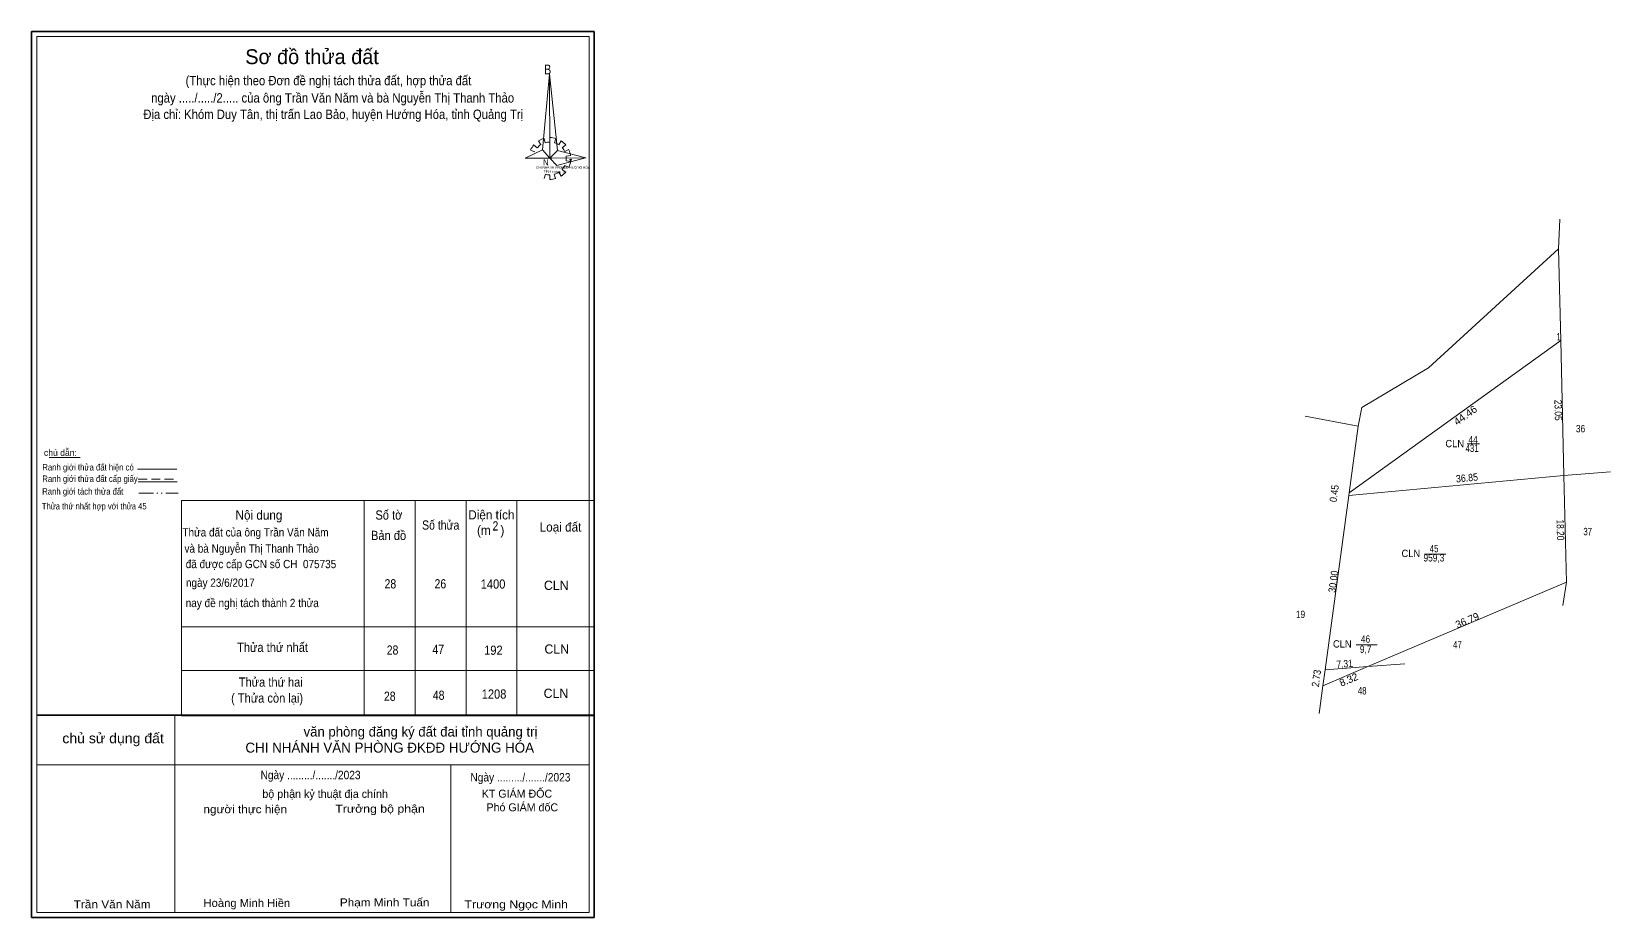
# Model space of a CAD drawing. Header units: metres. Extents: x 535129 to 535701, y 1837095 to 1837246.
# Drawn here: x 535128.7 to 535397.8, y 1837095.4 to 1837246.4 of the extents above; entities that cross this region are included whole.
import ezdxf
from ezdxf.enums import TextEntityAlignment as Align

# ---------------------------------------------------------------- set-up
doc = ezdxf.new("R2010")
doc.units = ezdxf.units.M
doc.header["$LTSCALE"] = 0.5
doc.header["$PDMODE"] = 32
doc.header["$PDSIZE"] = 0.25
doc.linetypes.add('DASH_DOUBLE_DOT', pattern=[9.2, 5, -1.2, 0.3, -1.2, 0.3, -1.2])
doc.linetypes.add('MEDIUM_DASHED', pattern=[4.5, 3, -1.5])
for name, color, linetype, lineweight in [('1', 7, 'Continuous', 13), ('10', 7, 'Continuous', 13), ('17', 7, 'Continuous', 13), ('36', 7, 'Continuous', 13), ('5', 7, 'Continuous', 35), ('6', 7, 'Continuous', 13), ('63', 7, 'Continuous', 13)]:
    doc.layers.add(name, color=color, linetype=linetype, lineweight=lineweight)

msp = doc.modelspace()

# ---------------------------------------------------------------- linework, layer by layer
at = {"layer": '1'}
for p, q in [((535216.03, 1837228.23), (535216.21, 1837227.48)), ((535217, 1837227.6), (535217.03, 1837228.38)), ((535218.03, 1837228.23), (535217.84, 1837227.45)), ((535214.45, 1837225.95), (535213.75, 1837226.24)), ((535214.26, 1837227.12), (535214.84, 1837226.61)), ((535215.49, 1837227.16), (535215.08, 1837227.79)), ((535218.54, 1837227.16), (535218.96, 1837227.79)), ((535219.72, 1837227.12), (535219.14, 1837226.63)), ((535219.56, 1837225.98), (535220.26, 1837226.32)), ((535216.63, 1837224.84), (535217.38, 1837224.84)), ((535219.09, 1837222.95), (535219.72, 1837222.48)), ((535220.28, 1837223.31), (535219.51, 1837223.6)), ((535220.58, 1837225.3), (535219.79, 1837225.18)), ((535219.79, 1837224.4), (535220.58, 1837224.28)), ((535216.26, 1837222.12), (535216.03, 1837221.37)), ((535217, 1837221.25), (535217, 1837222)), ((535217.77, 1837222.12), (535218, 1837221.39)), ((535218.96, 1837221.81), (535218.54, 1837222.46)), ((535154.24, 1837166.52), (535224.54, 1837166.52)), ((535154.24, 1837166.52), (535154.24, 1837129.83)), ((535185.4, 1837166.52), (535185.4, 1837129.83)), ((535194.07, 1837166.52), (535194.07, 1837129.83)), ((535202.74, 1837166.52), (535202.74, 1837129.83)), ((535211.41, 1837166.52), (535211.41, 1837129.83)), ((535154.24, 1837144.99), (535224.54, 1837144.99)), ((535154.24, 1837137.51), (535224.54, 1837137.51)), ((535128.7, 1837129.08), (535128.7, 1837095.45)), ((535153.09, 1837129.9), (535153.09, 1837096.3)), ((535154.24, 1837129.83), (535224.54, 1837129.83)), ((535223.68, 1837129.83), (535224.54, 1837129.83)), ((535129.56, 1837121.45), (535223.69, 1837121.45)), ((535129.56, 1837121.45), (535129.56, 1837096.3)), ((535200.16, 1837121.45), (535200.16, 1837096.3))]:
    msp.add_line(p, q, dxfattribs=at)
at = {"layer": '1', "lineweight": 35}
msp.add_line((535129.56, 1837129.9), (535224.54, 1837129.9), dxfattribs=at)
at = {"layer": '1'}
for points in [[(535128.7, 1837095.45), (535128.7, 1837246.43), (535224.54, 1837246.43), (535224.54, 1837095.45)], [(535128.7, 1837095.45), (535128.7, 1837246.43), (535224.54, 1837246.43), (535224.54, 1837095.45)], [(535216.96, 1837239.24), (535217, 1837224.86), (535215.75, 1837226.29)], [(535216.96, 1837239.24), (535217, 1837224.86), (535218.33, 1837226.19)], [(535212.82, 1837224.86), (535215.75, 1837226.29), (535217, 1837224.86)], [(535223.14, 1837224.91), (535217, 1837224.86), (535218.33, 1837226.19)], [(535223.09, 1837224.93), (535218.21, 1837223.62), (535217, 1837224.86)], [(535389.31, 1837193.81), (535389.86, 1837170.77), (535390.3, 1837152.58), (535356.44, 1837138.2), (535348.78, 1837134.95), (535349.15, 1837137.65), (535353.17, 1837167.38), (535353.23, 1837167.83)]]:
    msp.add_lwpolyline(points, close=True, dxfattribs=at)
for major_axis, start_param, end_param in [((3.583, 0), 1.84955988, 2.13900916), ((3.583, 0), 1.27924208, 1.56332225), ((3.583, 0), 2.43958176, 2.72400246), ((2.8081, 0), 2.13373541, 2.44496261), ((2.8081, 0), 1.56985589, 1.85611068), ((2.8081, 0), 1.00270906, 1.2755622), ((3.583, 0), 0.71056237, 0.99687234), ((2.8081, 0), 0.42678376, 0.70646463), ((3.583, 0), 0.1390515, 0.43393316), ((2.8081, 0), 5.56137327, 5.83951437), ((2.8081, 0), 6.13558388, 6.41618463), ((3.583, 0), 5.85230288, 6.13839648), ((2.8081, 0), 4.43854677, 4.71314001), ((3.583, 0), 4.71301008, 4.99761054), ((2.8081, 0), 4.99087134, 5.28933161), ((3.583, 0), 5.28561416, 5.56798705)]:
    msp.add_ellipse((535217.0159, 1837224.8108), major_axis=major_axis, ratio=0.995001, start_param=start_param, end_param=end_param, dxfattribs=at)
msp.add_point((535220.58, 1837224.57), dxfattribs=at)
at = {"layer": '10'}
for p, q in [((535389.15, 1837214.45), (535388.94, 1837209.41)), ((535389.86, 1837170.77), (535397.78, 1837171.41)), ((535353.17, 1837167.38), (535349.15, 1837137.65)), ((535390.3, 1837152.58), (535389.68, 1837148.64))]:
    msp.add_line(p, q, dxfattribs=at)
for points in [[(535354.77, 1837179.2), (535355.4, 1837182.36), (535366.76, 1837189.15), (535388.94, 1837209.41)], [(535388.94, 1837209.41), (535389.31, 1837193.81), (535389.86, 1837170.77), (535390.3, 1837152.58)], [(535345.76, 1837180.86), (535354.77, 1837179.2), (535353.23, 1837167.83)], [(535349.15, 1837137.65), (535348.78, 1837134.95), (535348.14, 1837130.19)]]:
    msp.add_lwpolyline(points, dxfattribs=at)
at = {"layer": '17'}
msp.add_line((535131.66, 1837173.87), (535136.95, 1837173.87), dxfattribs=at)
at = {"layer": '36'}
for p, q in [((535373.37, 1837176.16), (535375.44, 1837176.16)), ((535389.86, 1837170.77), (535353.17, 1837167.38)), ((535353.23, 1837167.83), (535353.17, 1837167.38)), ((535366.11, 1837157.35), (535369.7, 1837157.35)), ((535354.43, 1837141.93), (535358.02, 1837141.93)), ((535356.44, 1837138.2), (535349.15, 1837137.65)), ((535356.44, 1837138.2), (535362.76, 1837138.67))]:
    msp.add_line(p, q, dxfattribs=at)
at = {"layer": '5'}
msp.add_lwpolyline([(535128.69, 1837246.44), (535224.55, 1837246.44), (535224.55, 1837095.45), (535128.69, 1837095.45)], close=True, dxfattribs=at)
at = {"layer": '5', "lineweight": 13}
msp.add_lwpolyline([(535223.7, 1837129.91), (535223.7, 1837096.31), (535129.57, 1837096.31), (535129.57, 1837245.59), (535223.7, 1837245.59)], close=True, dxfattribs=at)
at = {"layer": '6'}
for p, q in [((535389.31, 1837193.81), (535353.23, 1837167.83)), ((535146.76, 1837171.84), (535153.44, 1837171.84)), ((535146.87, 1837169.68), (535153.53, 1837169.68))]:
    msp.add_line(p, q, dxfattribs=at)
at = {"layer": '6', "linetype": 'MEDIUM_DASHED'}
msp.add_line((535146.87, 1837170.14), (535153.59, 1837170.14), dxfattribs=at)
at = {"layer": '6'}
msp.add_lwpolyline([(535390.3, 1837152.58), (535356.44, 1837138.2), (535348.78, 1837134.95)], dxfattribs=at)
at = {"layer": '63', "linetype": 'DASH_DOUBLE_DOT'}
msp.add_line((535146.95, 1837167.78), (535153.67, 1837167.78), dxfattribs=at)

# ---------------------------------------------------------------- texts
at = {"layer": '1'}
msp.add_text('Sơ đồ thửa đất', height=2.534, dxfattribs=at).set_placement((535176.49, 1837240.89), align=Align.CENTER)
for s, height, width, p in [('(Thực hiện theo Đơn đề nghị tách thửa đất, hợp thửa đất ', 1.597, 0.9, (535179.55, 1837237.29)), ('ngày ...../...../2..... của ông Trần Văn Năm và bà Nguyễn Thị Thanh Thảo', 1.6, 0.9, (535180, 1837234.34)), ('Địa chỉ: Khóm Duy Tân, thị trấn Lao Bảo, huyện Hướng Hóa, tỉnh Quảng Trị', 1.6, 0.9, (535180.1, 1837231.54)), ('44', 1.25, 0.85, (535374.385, 1837176.27)), ('36', 1.25, 0.85, (535392.69, 1837178.14)), ('CLN', 1.25, 0.95, (535371.245, 1837175.59)), ('431', 1.25, 0.8, (535374.2, 1837174.8)), ('37', 1.25, 0.8, (535393.91, 1837160.6)), ('45', 1.25, 0.8, (535367.72, 1837157.69)), ('CLN', 1.25, 0.95, (535363.765, 1837156.87)), ('959,3', 1.25, 0.85, (535367.7, 1837156.12)), ('19', 1.25, 0.85, (535344.965, 1837146.49)), ('CLN', 1.25, 0.95, (535352.085, 1837141.45)), ('46', 1.25, 0.85, (535356.04, 1837142.27)), ('47', 1.25, 0.8, (535371.71, 1837141.33)), ('9,7', 1.25, 0.85, (535356.065, 1837140.54)), ('48', 1.25, 0.8, (535355.47, 1837133.45))]:
    msp.add_text(s, height=height, dxfattribs=dict(at, width=width)).set_placement(p, align=Align.CENTER)
for s, height, width, p in [('B', 1.687, 0.8, (535216.05, 1837239.14)), ('CHI NHÁNH VPĐKĐĐ-HƯỚNG HÓA', 0.3989, 0.95, (535214.66, 1837223.08)), ('TỈNH quảng trị', 0.399, 1.05, (535215.96, 1837222.38)), ('N', 1.054, 0.9, (535215.89, 1837223.62))]:
    msp.add_text(s, height=height, dxfattribs=dict(at, width=width)).set_placement(p)
for s, height, width, p in [('chủ sử dụng đất', 1.704, 1.05, (535151.23, 1837125.14)), ('người thực hiện', 1.363, 1.1, (535172.23, 1837113.21)), ('Trưởng bộ phận', 1.363, 1.15, (535195.7, 1837113.3)), ('Trần Văn Năm', 1.37, 1.1, (535148.97, 1837097)), ('Hoàng Minh Hiền', 1.362, 1.05, (535172.77, 1837097.23)), ('Phạm Minh Tuấn', 1.363, 1.1, (535196.5, 1837097.33)), ('Trương Ngọc Minh', 1.358, 1.15, (535220.1, 1837097))]:
    msp.add_text(s, height=height, dxfattribs=dict(at, width=width)).set_placement(p, align=Align.RIGHT)
for s, height, p in [('văn phòng đăng ký đất đai tỉnh quảng trị', 1.675, (535214.9, 1837126.28)), ('CHI NHÁNH VĂN PHÒNG ĐKĐĐ HƯỚNG HÓA', 1.703, (535214.33, 1837123.54)), ('bộ phận kỷ thuật địa chính', 1.364, (535189.42, 1837115.83)), ('KT GIÁM ĐỐC', 1.358, (535217.42, 1837115.86)), ('Phó GIÁM đốC', 1.358, (535218.43, 1837113.54))]:
    msp.add_text(s, height=height, dxfattribs=at).set_placement(p, align=Align.RIGHT)
at = {"layer": '6'}
for s, height, p in [('chú dẫn:', 1.095, (535130.8, 1837174.12)), ('CLN', 1.57, (535216.01, 1837151.28)), ('CLN', 1.57, (535216.1, 1837140.41)), ('CLN', 1.57, (535215.96, 1837132.87))]:
    msp.add_text(s, height=height, dxfattribs=at).set_placement(p)
for s, height, width, p in [('Ranh giới thửa đất hiện có ', 1.095, 0.9, (535130.52, 1837171.63)), ('Ranh giới thửa đất cấp giấy', 1.095, 0.9, (535130.52, 1837169.68)), ('Ranh giới tách thửa đất', 1.095, 0.9, (535130.5, 1837167.52)), ('Thửa thứ nhất hợp với thửa 45', 1.1, 0.85, (535130.44, 1837164.99)), ('Nội dung', 1.57, 0.95, (535163.45, 1837163.25)), ('Số tờ', 1.57, 0.9, (535187.29, 1837163.26)), ('Diện tích', 1.57, 0.95, (535203.12, 1837163.29)), ('Thửa đất của ông Trần Văn Năm', 1.41, 0.9, (535154.4, 1837160.38)), ('Bản đồ', 1.57, 0.9, (535186.54, 1837159.78)), ('Số thửa', 1.57, 0.85, (535195.25, 1837161.54)), ('(m   )', 1.57, 0.95, (535204.61, 1837160.66)), ('2', 1.57, 0.85, (535207.25, 1837161.4)), ('Loại đất', 1.57, 0.95, (535215.29, 1837161.21)), ('và bà Nguyễn Thị Thanh Thảo', 1.41, 0.9, (535154.75, 1837157.62)), ('đã được cấp GCN số CH  075735', 1.41, 0.9, (535154.97, 1837154.98)), (' ngày 23/6/2017', 1.41, 0.9, (535154.53, 1837151.8)), ('28', 1.57, 0.85, (535188.85, 1837151.53)), ('26', 1.57, 0.85, (535197.37, 1837151.53)), ('1400', 1.57, 0.9, (535205.24, 1837151.49)), ('nay đề nghị tách thành 2 thửa', 1.419, 0.9, (535154.95, 1837148.34)), ('Thửa thứ nhất', 1.57, 0.9, (535163.71, 1837140.7)), ('28', 1.57, 0.85, (535189.22, 1837140.24)), ('47', 1.57, 0.85, (535197.01, 1837140.35)), ('192', 1.57, 0.9, (535205.82, 1837140.21)), ('Thửa thứ hai ', 1.566, 0.9, (535164.01, 1837134.78)), ('28', 1.57, 0.85, (535188.75, 1837132.37)), ('48', 1.57, 0.85, (535197.08, 1837132.54)), ('1208', 1.57, 0.9, (535205.41, 1837132.74)), ('( Thửa còn lại)', 1.566, 0.9, (535162.7, 1837132.06))]:
    msp.add_text(s, height=height, dxfattribs=dict(at, width=width)).set_placement(p)
at = {"layer": '6', "width": 0.9}
for p in [(535176.235, 1837119.01), (535212.005, 1837118.62)]:
    msp.add_text('Ngày ........./......./2023', height=1.44, dxfattribs=at).set_placement(p, align=Align.CENTER)
at = {"layer": '63', "width": 0.75}
msp.add_text(' 1', height=1.25, dxfattribs=at).set_placement((535389.31, 1837193.81), align=Align.RIGHT)
at = {"layer": '63'}
for s, rotation, width, p in [('44.46', 35.756, 1.05, (535373.4248, 1837180.5212)), ('23.05', 271.367, 0.85, (535388.2731, 1837181.8949)), ('0.45', 82.405, 0.9, (535351.3137, 1837167.6324)), ('36.85', 5.279, 0.9, (535373.3775, 1837169.7498)), ('18.20', 271.386, 0.85, (535388.6343, 1837161.4801)), ('30.00', 82.299, 0.9, (535351.1744, 1837152.6013)), ('7.31', 4.315, 0.85, (535352.528, 1837138.054)), ('2.73', 82.197, 0.9, (535348.2774, 1837136.1201))]:
    msp.add_text(s, height=1.25, rotation=rotation, dxfattribs=dict(at, width=width)).set_placement(p, align=Align.CENTER)
for s, rotation, p in [('36.79', 23.01, (535373.6157, 1837145.4993)), ('8.32', 22.991, (535353.4159, 1837135.3917))]:
    msp.add_text(s, height=1.25, rotation=rotation, dxfattribs=at).set_placement(p, align=Align.CENTER)

doc.saveas('drawing.dxf')
